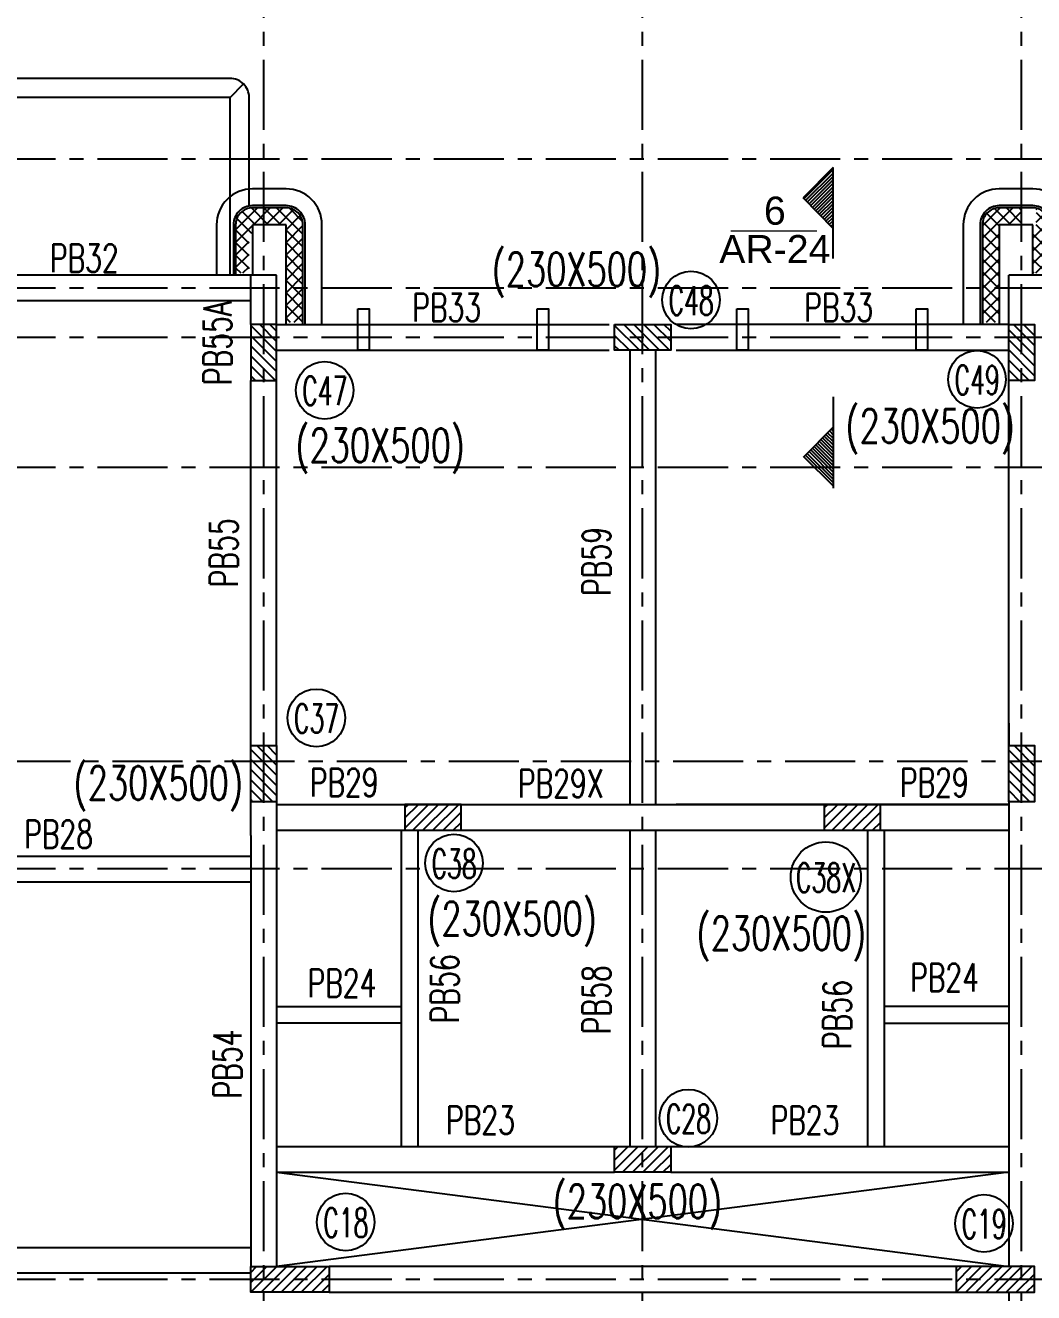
# Model space of a CAD drawing. Header units: millimetres. Extents: x 2659630 to 6742168, y -2425387 to -732288.
# Drawn here: x 2794846 to 2803839, y -949518 to -938217 of the extents above; entities that cross this region are included whole.
import ezdxf
from ezdxf.enums import TextEntityAlignment as Align

# ---------------------------------------------------------------- set-up
doc = ezdxf.new("R2010")
doc.units = ezdxf.units.MM
doc.linetypes.add('CENTER', pattern=[2, 1.25, -0.25, 0.25, -0.25])
doc.layers.add('A-WALL', color=113, linetype='Continuous', lineweight=9)
doc.layers.add('G-ANNO-SYMB', color=111, linetype='Continuous', lineweight=9)
for name, color, linetype in [('S-BEAM NO', 3, 'Continuous'), ('S-BEAM OUTER', 4, 'Continuous'), ('S-COLUMN', 1, 'Continuous'), ('S-COLUMN CIRCLE', 9, 'Continuous'), ('S-COLUMN HATCH', 8, 'Continuous'), ('S-COLUMN NO', 2, 'Continuous'), ('S-COLUMN SIZES', 2, 'Continuous'), ('S-GRIDE LINE', 8, 'CENTER'), ('S-SECTION MARK', 1, 'Continuous')]:
    doc.layers.add(name, color=color, linetype=linetype)
doc.styles.add('Arial_1', font='arial.ttf', dxfattribs={"height": 98.353293})
doc.styles.add('ROMANS', font='r.shx', dxfattribs={"width": 0.7})
pattern_1 = [(45, (-431680.96, -191648.93), (-56.1266008, 56.1266008), []), (135, (-431680.96, -191648.93), (-56.1266008, -56.1266008), [])]
pattern_2 = [(135, (2803888.603, -1016669.155), (-15.2387667, -15.2387667), [])]
pattern_3 = [(225, (2803888.603, -865158.214), (-15.2387667, 15.2387667), [])]

msp = doc.modelspace()

# ---------------------------------------------------------------- hatches: boundary and pattern name
at = {"layer": 'S-BEAM OUTER', "ltscale": 2500}
h = msp.add_hatch(dxfattribs=at)
h.set_pattern_fill('ANSI37', color=256, scale=25, style=0)
h.set_pattern_definition(pattern_1)
edge = h.paths.add_edge_path()
edge.add_line((2796721.516, -940219.801), (2796721.564, -939994.8))
edge.add_arc((2796871.564, -939994.801), 150, 135.0000731, 179.9999268, ccw=False)
edge.add_arc((2796871.564, -939994.8), 150, 101.5359926, 134.9999802, ccw=False)
edge.add_line((2796841.566, -939847.831), (2796841.567, -940072.831))
edge.add_arc((2796871.564, -940219.801), 150, 101.5358687, 180)
h.paths.add_polyline_path([(2796971.56, -939994.801), (2797171.566, -939994.801), (2797171.566, -940069.801, -0.414212434), (2797321.566, -940219.801), (2797321.566, -939994.801, 0.414213562), (2797171.566, -939844.801), (2796971.56, -939844.801)])
h.paths.add_polyline_path([(2797321.566, -940559.801), (2797321.566, -940219.801, 0.41421295), (2797171.566, -940069.801), (2797171.566, -940559.801)])
h.paths.add_polyline_path([(2797171.566, -940864.801), (2797321.566, -940864.801), (2797321.566, -940559.801), (2797171.566, -940559.801)])
h.paths.add_polyline_path([(2796721.564, -940219.801, -0.35639932), (2796841.567, -940072.831), (2796841.567, -940424.801), (2796721.564, -940424.801)])
h.paths.add_polyline_path([(2796841.567, -940072.831), (2796841.566, -939847.831, -0.050377674), (2796871.564, -939844.801), (2796971.56, -939844.801), (2796971.56, -939994.801), (2796871.564, -939994.801), (2796871.564, -940069.801, 0.050377275)])
h.paths.add_polyline_path([(2796837.359, -940215.018), (2796837.359, -940409.118), (2797265.428, -940409.118), (2797265.428, -940215.018)], flags=24)
h = msp.add_hatch(dxfattribs=at)
h.set_pattern_fill('ANSI37', color=256, scale=25, style=0)
h.set_pattern_definition(pattern_1)
edge = h.paths.add_edge_path()
edge.add_line((2796721.516, -940219.801), (2796721.564, -939994.8))
edge.add_arc((2796871.564, -939994.801), 150, 135.0000731, 179.9999268, ccw=False)
edge.add_arc((2796871.564, -939994.8), 150, 101.5359926, 134.9999802, ccw=False)
edge.add_line((2796841.566, -939847.831), (2796841.567, -940072.831))
edge.add_arc((2796871.564, -940219.801), 150, 101.5358687, 180)
h.paths.add_polyline_path([(2796971.56, -939994.801), (2797171.566, -939994.801), (2797171.566, -940069.801, -0.414212434), (2797321.566, -940219.801), (2797321.566, -939994.801, 0.414213562), (2797171.566, -939844.801), (2796971.56, -939844.801)])
h.paths.add_polyline_path([(2797321.566, -940559.801), (2797321.566, -940219.801, 0.41421295), (2797171.566, -940069.801), (2797171.566, -940559.801)])
h.paths.add_polyline_path([(2797171.566, -940864.801), (2797321.566, -940864.801), (2797321.566, -940559.801), (2797171.566, -940559.801)])
h.paths.add_polyline_path([(2796721.564, -940219.801, -0.35639932), (2796841.567, -940072.831), (2796841.567, -940424.801), (2796721.564, -940424.801)])
h.paths.add_polyline_path([(2796841.567, -940072.831), (2796841.566, -939847.831, -0.050377674), (2796871.564, -939844.801), (2796971.56, -939844.801), (2796971.56, -939994.801), (2796871.564, -939994.801), (2796871.564, -940069.801, 0.050377275)])
h.paths.add_polyline_path([(2796837.359, -940215.018), (2796837.359, -940409.118), (2797265.428, -940409.118), (2797265.428, -940215.018)], flags=24)
h = msp.add_hatch(dxfattribs=at)
h.set_pattern_fill('ANSI37', color=256, scale=25, style=0)
h.set_pattern_definition(pattern_1)
edge = h.paths.add_edge_path()
edge.add_line((2796721.516, -940219.801), (2796721.564, -939994.8))
edge.add_arc((2796871.564, -939994.801), 150, 135.0000731, 179.9999268, ccw=False)
edge.add_arc((2796871.564, -939994.8), 150, 101.5359926, 134.9999802, ccw=False)
edge.add_line((2796841.566, -939847.831), (2796841.567, -940072.831))
edge.add_arc((2796871.564, -940219.801), 150, 101.5358687, 180)
h.paths.add_polyline_path([(2796971.56, -939994.801), (2797171.566, -939994.801), (2797171.566, -940069.801, -0.414212434), (2797321.566, -940219.801), (2797321.566, -939994.801, 0.414213562), (2797171.566, -939844.801), (2796971.56, -939844.801)])
h.paths.add_polyline_path([(2797321.566, -940559.801), (2797321.566, -940219.801, 0.41421295), (2797171.566, -940069.801), (2797171.566, -940559.801)])
h.paths.add_polyline_path([(2797171.566, -940864.801), (2797321.566, -940864.801), (2797321.566, -940559.801), (2797171.566, -940559.801)])
h.paths.add_polyline_path([(2796721.564, -940219.801, -0.35639932), (2796841.567, -940072.831), (2796841.567, -940424.801), (2796721.564, -940424.801)])
h.paths.add_polyline_path([(2796841.567, -940072.831), (2796841.566, -939847.831, -0.050377674), (2796871.564, -939844.801), (2796971.56, -939844.801), (2796971.56, -939994.801), (2796871.564, -939994.801), (2796871.564, -940069.801, 0.050377275)])
h.paths.add_polyline_path([(2796837.359, -940215.018), (2796837.359, -940409.118), (2797265.428, -940409.118), (2797265.428, -940215.018)], flags=24)
h = msp.add_hatch(dxfattribs=at)
h.set_pattern_fill('ANSI37', color=256, scale=25, style=0)
h.set_pattern_definition(pattern_1)
edge = h.paths.add_edge_path()
edge.add_line((2803861.553, -940424.801), (2803861.554, -940072.831))
edge.add_arc((2803831.557, -940219.801), 150, 78.4641313, 90)
edge.add_line((2803831.556, -940069.801), (2803831.556, -940424.801))
edge.add_line((2803831.556, -940424.801), (2803861.553, -940424.801))
h.paths.add_polyline_path([(2803381.554, -940219.801), (2803381.554, -939994.801, -0.198912367), (2803425.488, -939888.735, -0.198912367), (2803531.554, -939844.801), (2803731.56, -939844.801), (2803731.56, -939994.801), (2803531.554, -939994.801), (2803531.554, -940069.801, 0.41421295)])
h.paths.add_polyline_path([(2803531.554, -940559.801), (2803531.554, -940069.801, 0.414212434), (2803381.554, -940219.801), (2803381.554, -940559.801)])
h.paths.add_polyline_path([(2803381.554, -940864.801), (2803531.554, -940864.801), (2803531.554, -940559.801), (2803381.554, -940559.801)])
h.paths.add_polyline_path([(2803861.554, -940072.831), (2803861.554, -939847.831, -0.147060885), (2803937.622, -939888.734, -0.198802969), (2803981.556, -939994.8), (2803981.556, -940219.801, 0.35639932)])
h.paths.add_polyline_path([(2803861.553, -940424.801), (2803861.554, -940072.831, -0.35639932), (2803981.556, -940219.801), (2803981.556, -940424.801)])
h.paths.add_polyline_path([(2803437.692, -940215.018), (2803437.692, -940409.118), (2803865.762, -940409.118), (2803865.762, -940215.018)], flags=24)
h.paths.add_polyline_path([(2803437.692, -940215.018), (2803437.692, -940409.118), (2803865.762, -940409.118), (2803865.762, -940215.018)], flags=24)
h = msp.add_hatch(dxfattribs=at)
h.set_pattern_fill('ANSI37', color=256, scale=25, style=0)
h.set_pattern_definition(pattern_1)
edge = h.paths.add_edge_path()
edge.add_line((2803861.553, -940424.801), (2803861.554, -940072.831))
edge.add_arc((2803831.557, -940219.801), 150, 78.4641313, 90)
edge.add_line((2803831.556, -940069.801), (2803831.556, -940424.801))
edge.add_line((2803831.556, -940424.801), (2803861.553, -940424.801))
h.paths.add_polyline_path([(2803381.554, -940219.801), (2803381.554, -939994.801, -0.198912367), (2803425.488, -939888.735, -0.198912367), (2803531.554, -939844.801), (2803731.56, -939844.801), (2803731.56, -939994.801), (2803531.554, -939994.801), (2803531.554, -940069.801, 0.41421295)])
h.paths.add_polyline_path([(2803531.554, -940559.801), (2803531.554, -940069.801, 0.414212434), (2803381.554, -940219.801), (2803381.554, -940559.801)])
h.paths.add_polyline_path([(2803381.554, -940864.801), (2803531.554, -940864.801), (2803531.554, -940559.801), (2803381.554, -940559.801)])
h.paths.add_polyline_path([(2803861.554, -940072.831), (2803861.554, -939847.831, -0.147060885), (2803937.622, -939888.734, -0.198802969), (2803981.556, -939994.8), (2803981.556, -940219.801, 0.35639932)])
h.paths.add_polyline_path([(2803861.553, -940424.801), (2803861.554, -940072.831, -0.35639932), (2803981.556, -940219.801), (2803981.556, -940424.801)])
h.paths.add_polyline_path([(2803437.692, -940215.018), (2803437.692, -940409.118), (2803865.762, -940409.118), (2803865.762, -940215.018)], flags=24)
h.paths.add_polyline_path([(2803437.692, -940215.018), (2803437.692, -940409.118), (2803865.762, -940409.118), (2803865.762, -940215.018)], flags=24)
h = msp.add_hatch(dxfattribs=at)
h.set_pattern_fill('ANSI37', color=256, scale=25, style=0)
h.set_pattern_definition(pattern_1)
edge = h.paths.add_edge_path()
edge.add_line((2803861.553, -940424.801), (2803861.554, -940072.831))
edge.add_arc((2803831.557, -940219.801), 150, 78.4641313, 90)
edge.add_line((2803831.556, -940069.801), (2803831.556, -940424.801))
edge.add_line((2803831.556, -940424.801), (2803861.553, -940424.801))
h.paths.add_polyline_path([(2803381.554, -940219.801), (2803381.554, -939994.801, -0.198912367), (2803425.488, -939888.735, -0.198912367), (2803531.554, -939844.801), (2803731.56, -939844.801), (2803731.56, -939994.801), (2803531.554, -939994.801), (2803531.554, -940069.801, 0.41421295)])
h.paths.add_polyline_path([(2803531.554, -940559.801), (2803531.554, -940069.801, 0.414212434), (2803381.554, -940219.801), (2803381.554, -940559.801)])
h.paths.add_polyline_path([(2803381.554, -940864.801), (2803531.554, -940864.801), (2803531.554, -940559.801), (2803381.554, -940559.801)])
h.paths.add_polyline_path([(2803861.554, -940072.831), (2803861.554, -939847.831, -0.147060885), (2803937.622, -939888.734, -0.198802969), (2803981.556, -939994.8), (2803981.556, -940219.801, 0.35639932)])
h.paths.add_polyline_path([(2803861.553, -940424.801), (2803861.554, -940072.831, -0.35639932), (2803981.556, -940219.801), (2803981.556, -940424.801)])
h.paths.add_polyline_path([(2803437.692, -940215.018), (2803437.692, -940409.118), (2803865.762, -940409.118), (2803865.762, -940215.018)], flags=24)
h.paths.add_polyline_path([(2803437.692, -940215.018), (2803437.692, -940409.118), (2803865.762, -940409.118), (2803865.762, -940215.018)], flags=24)
at = {"layer": 'S-COLUMN HATCH'}
h = msp.add_hatch(dxfattribs=at)
h.set_pattern_fill('ANSI31', color=8, scale=20, angle=90)
h.set_pattern_definition([(135, (-212099.275, -422612.754), (-44.9012806, -44.9012806), [])])
edge = h.paths.add_edge_path()
edge.add_line((2797086.56, -941384.801), (2796856.56, -941384.801))
edge.add_line((2797086.56, -941384.801), (2797086.56, -940884.801))
edge.add_line((2797086.56, -940884.801), (2796856.56, -940884.801))
edge.add_line((2796856.56, -940884.801), (2796856.56, -941384.801))
h = msp.add_hatch(dxfattribs=at)
h.set_pattern_fill('ANSI31', color=8, scale=20, angle=90)
h.set_pattern_definition([(135, (-211727.255, -422612.754), (-44.9012806, -44.9012806), [])])
edge = h.paths.add_edge_path()
edge.add_line((2800601.56, -940884.801), (2800101.56, -940884.801))
edge.add_line((2800601.56, -940884.801), (2800601.56, -941114.801))
edge.add_line((2800601.56, -941114.801), (2800101.56, -941114.801))
edge.add_line((2800101.56, -941114.801), (2800101.56, -940884.801))
h = msp.add_hatch(dxfattribs=at)
h.set_pattern_fill('ANSI31', color=8, scale=20, angle=90)
h.set_pattern_definition([(135, (3572563.074, 2476986.146), (-44.9012806, -44.9012806), [])])
edge = h.paths.add_edge_path()
edge.add_line((2803616.56, -940884.801), (2803616.56, -941384.801))
edge.add_line((2803616.56, -940884.801), (2803846.56, -940884.801))
edge.add_line((2803846.56, -940884.801), (2803846.56, -941384.801))
edge.add_line((2803846.56, -941384.801), (2803616.56, -941384.801))
h = msp.add_hatch(dxfattribs=at)
h.set_pattern_fill('ANSI31', color=8, scale=20, angle=90)
h.set_pattern_definition([(135, (3565955.374, 2473181.146), (-44.9012806, -44.9012806), [])])
edge = h.paths.add_edge_path()
edge.add_line((2796856.266, -944639.801), (2796856.266, -945139.801))
edge.add_line((2796856.266, -944639.801), (2797086.266, -944639.801))
edge.add_line((2797086.266, -944639.801), (2797086.266, -945139.801))
edge.add_line((2797086.266, -945139.801), (2796856.266, -945139.801))
h = msp.add_hatch(dxfattribs=at)
h.set_pattern_fill('ANSI31', color=8, scale=20, angle=90)
h.set_pattern_definition([(135, (3571630.734, 2473181.146), (-44.9012806, -44.9012806), [])])
edge = h.paths.add_edge_path()
edge.add_line((2803616.56, -944639.801), (2803616.56, -945139.801))
edge.add_line((2803616.56, -944639.801), (2803846.56, -944639.801))
edge.add_line((2803846.56, -944639.801), (2803846.56, -945139.801))
edge.add_line((2803846.56, -945139.801), (2803616.56, -945139.801))
h = msp.add_hatch(dxfattribs=at)
h.set_pattern_fill('ANSI31', color=8, scale=20, angle=180)
h.set_pattern_definition([(225, (-615329.386, -176830.65), (44.9012806, -44.9012806), [])])
edge = h.paths.add_edge_path()
edge.add_line((2798731.56, -945394.801), (2798231.56, -945394.801))
edge.add_line((2798731.56, -945394.801), (2798731.56, -945164.801))
edge.add_line((2798731.56, -945164.801), (2798231.56, -945164.801))
edge.add_line((2798231.56, -945164.801), (2798231.56, -945394.801))
h = msp.add_hatch(dxfattribs=at)
h.set_pattern_fill('ANSI31', color=8, scale=20, angle=180)
h.set_pattern_definition([(225, (-611589.386, -176830.65), (44.9012806, -44.9012806), [])])
edge = h.paths.add_edge_path()
edge.add_line((2802471.56, -945394.801), (2801971.56, -945394.801))
edge.add_line((2802471.56, -945394.801), (2802471.56, -945164.801))
edge.add_line((2802471.56, -945164.801), (2801971.56, -945164.801))
edge.add_line((2801971.56, -945164.801), (2801971.56, -945394.801))
h = msp.add_hatch(dxfattribs=at)
h.set_pattern_fill('ANSI31', color=8, scale=20, angle=180)
h.set_pattern_definition([(225, (-621014.39, -180880.65), (44.9012806, -44.9012806), [])])
edge = h.paths.add_edge_path()
edge.add_line((2800601.56, -948214.801), (2800101.56, -948214.801))
edge.add_line((2800601.56, -948214.801), (2800601.56, -948444.801))
edge.add_line((2800601.56, -948444.801), (2800101.56, -948444.801))
edge.add_line((2800101.56, -948444.801), (2800101.56, -948214.801))
h = msp.add_hatch(dxfattribs=at)
h.set_pattern_fill('ANSI31', color=8, scale=20, angle=180)
h.set_pattern_definition([(225, (-621014.39, -180522.55), (44.9012806, -44.9012806), [])])
edge = h.paths.add_edge_path()
edge.add_line((2797556.56, -949284.801), (2796856.56, -949284.801))
edge.add_line((2797556.56, -949284.801), (2797556.56, -949514.801))
edge.add_line((2797556.56, -949514.801), (2796856.56, -949514.801))
edge.add_line((2796856.56, -949514.801), (2796856.56, -949284.801))
h = msp.add_hatch(dxfattribs=at)
h.set_pattern_fill('ANSI31', color=8, scale=20, angle=180)
h.set_pattern_definition([(225, (-614624.39, -181227.27), (44.9012806, -44.9012806), [])])
edge = h.paths.add_edge_path()
edge.add_line((2803846.56, -949514.777), (2803146.56, -949514.777))
edge.add_line((2803846.56, -949514.777), (2803846.56, -949284.777))
edge.add_line((2803846.56, -949284.777), (2803146.56, -949284.777))
edge.add_line((2803146.56, -949284.777), (2803146.56, -949514.777))
at = {"layer": 'S-SECTION MARK', "ltscale": 5}
h = msp.add_hatch(dxfattribs=at)
h.set_pattern_fill('ANSI31', color=256, scale=172.406964, angle=270, style=0)
h.set_pattern_definition(pattern_3)
h.paths.add_polyline_path([(2801782.496, -939755.355), (2802049.625, -939483.49), (2802049.625, -940027.22)])
h = msp.add_hatch(dxfattribs=at)
h.set_pattern_fill('ANSI31', color=256, scale=172.406964, angle=270, style=0)
h.set_pattern_definition(pattern_3)
h.paths.add_polyline_path([(2801782.496, -939755.355), (2802049.625, -939483.49), (2802049.625, -940027.22)])
h = msp.add_hatch(dxfattribs=at)
h.set_pattern_fill('ANSI31', color=256, scale=172.406964, angle=270, style=0)
h.set_pattern_definition(pattern_3)
h.paths.add_polyline_path([(2801782.496, -939755.355), (2802049.625, -939483.49), (2802049.625, -940027.22)])
h = msp.add_hatch(dxfattribs=at)
h.set_pattern_fill('ANSI31', color=256, scale=172.406964, angle=90, style=0)
h.set_pattern_definition(pattern_2)
h.paths.add_polyline_path([(2801782.496, -942072.015), (2802049.625, -942343.88), (2802049.625, -941800.15)])
h = msp.add_hatch(dxfattribs=at)
h.set_pattern_fill('ANSI31', color=256, scale=172.406964, angle=90, style=0)
h.set_pattern_definition(pattern_2)
h.paths.add_polyline_path([(2801782.496, -942072.015), (2802049.625, -942343.88), (2802049.625, -941800.15)])
h = msp.add_hatch(dxfattribs=at)
h.set_pattern_fill('ANSI31', color=256, scale=172.406964, angle=90, style=0)
h.set_pattern_definition(pattern_2)
h.paths.add_polyline_path([(2801782.496, -942072.015), (2802049.625, -942343.88), (2802049.625, -941800.15)])

# ---------------------------------------------------------------- linework, layer by layer
at = {"layer": 'A-WALL', "color": 1}
for p, q in [((2801191.492, -941113.913), (2801291.492, -941113.913)), ((2801191.492, -941113.913), (2801291.492, -941113.913)), ((2801191.492, -941113.913), (2801291.492, -941113.913)), ((2796856.56, -949344.575), (2796856.56, -949514.801)), ((2796856.56, -949344.575), (2796856.56, -949514.801)), ((2796856.56, -949344.575), (2796856.56, -949514.801))]:
    msp.add_line(p, q, dxfattribs=at)
at = {"layer": 'G-ANNO-SYMB'}
msp.add_line((2801136.6, -940048.124, 0), (2801906.281, -940048.124, 0), dxfattribs=at)
at = {"layer": 'S-BEAM OUTER', "ltscale": 2500}
for p, q in [((2796671.565, -938859.8), (2796791.772, -938739.593)), ((2796671.565, -938859.8), (2796791.772, -938739.593)), ((2796671.565, -938859.8), (2796791.772, -938739.593)), ((2796671.138, -938859.802, -0.002), (2793656.137, -938859.802, -0.002)), ((2796671.565, -938859.801), (2793656.564, -938859.801)), ((2796671.565, -938859.801), (2793656.564, -938859.801)), ((2796671.565, -938859.801), (2793656.564, -938859.801)), ((2796671.14, -940444.802, -0.002), (2796671.137, -938859.802, -0.002)), ((2796671.567, -940444.801), (2796671.564, -938859.801)), ((2796671.567, -940444.801), (2796671.564, -938859.801)), ((2796671.567, -940444.801), (2796671.564, -938859.801)), ((2797171.566, -939994.801), (2796871.564, -939994.801)), ((2796871.564, -939994.801), (2796871.564, -940444.801)), ((2797171.566, -939994.801), (2796871.564, -939994.801)), ((2796871.564, -939994.801), (2796871.564, -940444.801)), ((2797171.566, -939994.801), (2796871.564, -939994.801)), ((2796871.564, -939994.801), (2796871.564, -940444.801)), ((2797171.566, -940884.801), (2797171.566, -939994.801)), ((2797171.566, -940884.801), (2797171.566, -939994.801)), ((2797171.566, -940884.801), (2797171.566, -939994.801)), ((2803531.554, -939994.801), (2803531.554, -940884.801)), ((2803531.554, -939994.801), (2803531.554, -940884.801)), ((2803531.554, -939994.801), (2803531.554, -940884.801)), ((2803831.556, -939994.801), (2803531.554, -939994.801)), ((2803831.556, -939994.801), (2803531.554, -939994.801)), ((2803831.556, -939994.801), (2803531.554, -939994.801)), ((2803831.556, -940444.801), (2803831.556, -939994.801)), ((2803831.556, -940444.801), (2803831.556, -939994.801)), ((2803831.556, -940444.801), (2803831.556, -939994.801)), ((2796856.56, -940884.801), (2796856.56, -940444.801)), ((2796856.56, -940884.801), (2796856.56, -940444.801)), ((2796856.56, -940884.801), (2796856.56, -940444.801)), ((2797086.47, -940884.801), (2797086.47, -940444.801)), ((2797086.47, -940884.801), (2797086.47, -940444.801)), ((2797086.47, -940884.801), (2797086.47, -940444.801)), ((2803616.539, -940884.801), (2803616.539, -940444.801)), ((2803616.539, -940884.801), (2803616.539, -940444.801)), ((2803616.539, -940884.801), (2803616.539, -940444.801)), ((2797086.262, -948444.801), (2803616.522, -949284.777, 0.006)), ((2797086.262, -948444.801), (2803616.522, -949284.777, 0.006)), ((2797086.262, -948444.801), (2803616.522, -949284.777, 0.006)), ((2803616.515, -948444.499), (2797086.56, -949284.801)), ((2803616.515, -948444.499), (2797086.56, -949284.801)), ((2803616.515, -948444.499), (2797086.56, -949284.801))]:
    msp.add_line(p, q, dxfattribs=at)
at = {"layer": 'S-BEAM OUTER'}
for p, q in [((2797086.56, -940444.801), (2793306.568, -940444.801)), ((2797086.56, -940444.801), (2793306.568, -940444.801)), ((2797086.56, -940444.801), (2793306.568, -940444.801)), ((2807396.568, -940444.801), (2803616.539, -940444.801)), ((2807396.568, -940444.801), (2803616.539, -940444.801)), ((2807396.568, -940444.801), (2803616.539, -940444.801)), ((2796856.56, -940674.801), (2793306.572, -940674.801)), ((2796856.56, -940674.801), (2793306.572, -940674.801)), ((2796856.56, -940674.801), (2793306.572, -940674.801)), ((2797086.47, -940884.801), (2800051.56, -940884.801)), ((2797086.47, -940884.801), (2800051.56, -940884.801)), ((2797086.47, -940884.801), (2800051.56, -940884.801)), ((2803616.56, -940884.801), (2800651.56, -940884.801)), ((2803616.56, -940884.801), (2800651.56, -940884.801)), ((2803616.56, -940884.801), (2800651.56, -940884.801)), ((2797086.56, -941114.801), (2800051.56, -941114.801)), ((2797086.56, -941114.801), (2800051.56, -941114.801)), ((2797086.56, -941114.801), (2800051.56, -941114.801)), ((2800236.495, -941114.801), (2800236.495, -945164.801)), ((2800236.495, -941114.801), (2800236.495, -945164.801)), ((2800236.495, -941114.801), (2800236.495, -945164.801)), ((2800466.505, -941114.801), (2800466.505, -945164.801)), ((2800466.505, -941114.801), (2800466.505, -945164.801)), ((2800466.505, -941114.801), (2800466.505, -945164.801)), ((2800651.56, -941113.913), (2803616.56, -941113.913)), ((2800651.56, -941113.913), (2803616.56, -941113.913)), ((2800651.56, -941113.913), (2803616.56, -941113.913)), ((2796856.162, -945441.878), (2796856.586, -941384.801)), ((2796856.162, -945441.878), (2796856.586, -941384.801)), ((2796856.162, -945441.878), (2796856.586, -941384.801)), ((2797086.266, -944639.801), (2797086.619, -941384.801)), ((2797086.266, -944639.801), (2797086.619, -941384.801)), ((2797086.266, -944639.801), (2797086.619, -941384.801)), ((2803616.56, -944639.801), (2803616.544, -941384.801)), ((2803616.56, -944639.801), (2803616.544, -941384.801)), ((2803616.56, -944639.801), (2803616.544, -941384.801)), ((2803616.529, -944439.801), (2803616.789, -944639.801)), ((2803616.529, -944439.801), (2803616.789, -944639.801)), ((2803616.529, -944439.801), (2803616.789, -944639.801)), ((2797086.584, -944889.801), (2797086.162, -949284.801)), ((2797086.584, -944889.801), (2797086.162, -949284.801)), ((2797086.584, -944889.801), (2797086.162, -949284.801)), ((2797086.177, -945164.801), (2800051.56, -945164.801)), ((2797086.177, -945164.801), (2800051.56, -945164.801)), ((2797086.177, -945164.801), (2803616.433, -945164.801)), ((2803616.433, -945164.801), (2800651.56, -945164.801)), ((2803616.433, -945164.801), (2800651.56, -945164.801)), ((2803616.527, -945139.801), (2803616.514, -948845.024)), ((2803616.527, -945139.801), (2803616.514, -948845.024)), ((2803616.527, -945139.801), (2803616.514, -948845.024)), ((2796856.162, -945441.878), (2796856.56, -949284.801)), ((2796856.162, -945441.878), (2796856.56, -949284.801)), ((2796856.162, -945441.878), (2796856.56, -949284.801)), ((2797086.537, -945394.823), (2801971.56, -945394.786)), ((2797086.537, -945394.823), (2800051.56, -945394.801)), ((2797086.537, -945394.823), (2800051.56, -945394.801)), ((2798196.56, -945394.815), (2798196.561, -948214.801)), ((2798196.56, -945394.815), (2798196.561, -948214.801)), ((2798196.56, -945394.815), (2798196.561, -948214.801)), ((2798346.56, -945394.814), (2798346.561, -948214.801)), ((2798346.56, -945394.814), (2798346.561, -948214.801)), ((2798346.56, -945394.814), (2798346.561, -948214.801)), ((2800236.495, -945394.801), (2800236.495, -948214.801, 0)), ((2800236.495, -945394.801), (2800236.495, -948214.801, 0)), ((2800236.495, -945394.801), (2800236.495, -948214.801, 0)), ((2800466.711, -945395.102), (2800466.505, -948214.801)), ((2800466.711, -945395.102), (2800466.505, -948214.801)), ((2800466.711, -945395.102), (2800466.505, -948214.801)), ((2802356.561, -945395.102), (2802356.56, -948214.801)), ((2802356.561, -945395.102), (2802356.56, -948214.801)), ((2802356.561, -945395.102), (2802356.56, -948214.801)), ((2802471.56, -945394.801), (2803616.526, -945395.102)), ((2802506.594, -945395.102), (2802506.492, -948214.801)), ((2802506.594, -945395.102), (2802506.492, -948214.801)), ((2802506.594, -945395.102), (2802506.492, -948214.801)), ((2793307.217, -945625.819, 0.038), (2796857.49, -945625.696)), ((2793307.217, -945625.819, 0.038), (2796857.49, -945625.696)), ((2793307.217, -945625.819, 0.038), (2796857.49, -945625.696)), ((2793307.225, -945855.819, 0.038), (2796857.498, -945855.696)), ((2793307.225, -945855.819, 0.038), (2796857.498, -945855.696)), ((2793307.225, -945855.819, 0.038), (2796857.498, -945855.696)), ((2797086.348, -946964.801), (2798196.561, -946964.801)), ((2797086.348, -946964.801), (2798196.561, -946964.801)), ((2797086.348, -946964.801), (2798196.561, -946964.801)), ((2803616.661, -946964.796), (2802506.537, -946964.796)), ((2803616.661, -946964.796), (2802506.537, -946964.796)), ((2803616.661, -946964.796), (2802506.537, -946964.796)), ((2798196.538, -947114.801), (2797086.354, -947114.801)), ((2798196.538, -947114.801), (2797086.354, -947114.801)), ((2798196.538, -947114.801), (2797086.354, -947114.801)), ((2802506.532, -947114.801), (2803616.655, -947114.796)), ((2802506.532, -947114.801), (2803616.655, -947114.796)), ((2802506.532, -947114.801), (2803616.655, -947114.796)), ((2797086.505, -948214.801, 0), (2800101.56, -948214.801)), ((2797086.505, -948214.801, 0), (2800101.56, -948214.801)), ((2797086.505, -948214.801, 0), (2800101.56, -948214.801)), ((2800601.56, -948214.801), (2803616.494, -948214.801, 0)), ((2800651.56, -948214.801, 0), (2803616.494, -948214.801, 0)), ((2800651.56, -948214.801, 0), (2803616.494, -948214.801, 0)), ((2797086.497, -948444.499), (2800101.56, -948444.801)), ((2797086.497, -948444.499), (2800101.56, -948444.801)), ((2797086.497, -948444.499), (2800101.56, -948444.801)), ((2800601.56, -948444.801), (2803616.493, -948444.499)), ((2800601.56, -948444.801), (2803616.493, -948444.499)), ((2800601.56, -948444.801), (2803616.493, -948444.499)), ((2803616.526, -948845.024), (2803616.522, -949284.777, 0.006)), ((2803616.526, -948845.024), (2803616.522, -949284.777, 0.006)), ((2803616.526, -948845.024), (2803616.522, -949284.777, 0.006)), ((2793306.724, -949114.575), (2796856.554, -949114.575)), ((2793306.724, -949114.575), (2796856.554, -949114.575)), ((2793306.724, -949114.575), (2796856.554, -949114.575)), ((2803146.56, -949284.777), (2797556.56, -949284.81)), ((2803146.56, -949284.777), (2797656.56, -949284.805)), ((2803146.56, -949284.777), (2797656.56, -949284.805)), ((2796856.56, -949344.575), (2793306.719, -949344.575)), ((2796856.56, -949344.575), (2793306.719, -949344.575)), ((2796856.56, -949344.575), (2793306.719, -949344.575)), ((2797556.56, -949514.801), (2803146.56, -949514.801)), ((2797656.56, -949514.801), (2803131.542, -949514.801)), ((2797656.56, -949514.801), (2803131.542, -949514.801)), ((2803616.525, -949514.801, 0.006), (2803616.559, -951064.801, 0)), ((2803616.525, -949514.801, 0.006), (2803616.559, -951064.801, 0)), ((2803616.525, -949514.801, 0.006), (2803616.559, -951064.801, 0))]:
    msp.add_line(p, q, dxfattribs=at)
at = {"layer": 'S-BEAM OUTER', "ltscale": 2500}
for points in [[(2796841.566, -939824.801), (2796841.565, -938859.801, 0.198915842), (2796791.772, -938739.593, 0.198903314), (2796671.565, -938689.801, 0.000010012), (2793576.387, -938689.801, 99879.657094375)], [(2796841.566, -939824.801), (2796841.565, -938859.801, 0.198915842), (2796791.772, -938739.593, 0.198903314), (2796671.565, -938689.801, 0.000010012), (2793576.387, -938689.801, 99879.657094375)], [(2796841.566, -939824.801), (2796841.565, -938859.801, 0.198915842), (2796791.772, -938739.593, 0.198903314), (2796671.565, -938689.801, 0.000010012), (2793576.387, -938689.801, 99879.657094375)], [(2797491.566, -940884.801), (2797491.566, -939994.801, 0.198912367), (2797397.841, -939768.527, 0.198912036), (2797171.567, -939674.801), (2796871.564, -939674.801, 0.198913263), (2796645.289, -939768.527, 0.198894327), (2796551.564, -939994.779), (2796551.469, -940444.766)], [(2804151.651, -940444.766), (2804151.556, -939994.765, 0.198803346), (2804057.856, -939768.551, 0.199331096), (2803831.14, -939674.801), (2803531.554, -939674.801, 0.198912367), (2803305.28, -939768.527, 0.198912367), (2803211.554, -939994.801), (2803211.554, -940884.801)], [(2797341.566, -940884.801), (2797341.566, -939994.801, 0.198912367), (2797291.774, -939874.593, 0.198912036), (2797171.566, -939824.801), (2796871.564, -939824.801, 0.198913985), (2796751.355, -939874.593, 0.198907451), (2796701.564, -939994.798), (2796701.469, -940444.797)], [(2797341.566, -940884.801), (2797341.566, -939994.801, 0.198912367), (2797291.774, -939874.593, 0.198912036), (2797171.566, -939824.801), (2796871.564, -939824.801, 0.198913985), (2796751.355, -939874.593, 0.198907451), (2796701.564, -939994.798), (2796701.469, -940444.797)], [(2797341.566, -940884.801), (2797341.566, -939994.801, 0.198912367), (2797291.774, -939874.593, 0.198912036), (2797171.566, -939824.801), (2796871.564, -939824.801, 0.198913985), (2796751.355, -939874.593, 0.198907451), (2796701.564, -939994.798), (2796701.469, -940444.797)], [(2797321.566, -940884.801), (2797321.566, -939994.801, 0.198912367), (2797277.632, -939888.735, 0.198912367), (2797171.566, -939844.801), (2796871.564, -939844.801, 0.19891303), (2796765.498, -939888.734, 0.198911705), (2796721.564, -939994.8), (2796721.469, -940444.801)], [(2797321.566, -940884.801), (2797321.566, -939994.801, 0.198912367), (2797277.632, -939888.735, 0.198912367), (2797171.566, -939844.801), (2796871.564, -939844.801, 0.19891303), (2796765.498, -939888.734, 0.198911705), (2796721.564, -939994.8), (2796721.469, -940444.801)], [(2797321.566, -940884.801), (2797321.566, -939994.801, 0.198912367), (2797277.632, -939888.735, 0.198912367), (2797171.566, -939844.801), (2796871.564, -939844.801, 0.19891303), (2796765.498, -939888.734, 0.198911705), (2796721.564, -939994.8), (2796721.469, -940444.801)], [(2804001.651, -940444.797), (2804001.556, -939994.796, 0.198802976), (2803951.768, -939874.595, 0.198467133), (2803831.915, -939824.801), (2803531.554, -939824.801, 0.198912367), (2803411.346, -939874.593, 0.198912367), (2803361.554, -939994.801), (2803361.554, -940884.801)], [(2804001.651, -940444.797), (2804001.556, -939994.796, 0.198802976), (2803951.768, -939874.595, 0.198467133), (2803831.915, -939824.801), (2803531.554, -939824.801, 0.198912367), (2803411.346, -939874.593, 0.198912367), (2803361.554, -939994.801), (2803361.554, -940884.801)], [(2804001.651, -940444.797), (2804001.556, -939994.796, 0.198802976), (2803951.768, -939874.595, 0.198467133), (2803831.915, -939824.801), (2803531.554, -939824.801, 0.198912367), (2803411.346, -939874.593, 0.198912367), (2803361.554, -939994.801), (2803361.554, -940884.801)], [(2803981.651, -940444.801), (2803981.556, -939994.8, 0.198802969), (2803937.622, -939888.734, 0.19843484), (2803831.895, -939844.801), (2803531.554, -939844.801, 0.198912367), (2803425.488, -939888.735, 0.198912367), (2803381.554, -939994.801), (2803381.554, -940884.801)], [(2803981.651, -940444.801), (2803981.556, -939994.8, 0.198802969), (2803937.622, -939888.734, 0.19843484), (2803831.895, -939844.801), (2803531.554, -939844.801, 0.198912367), (2803425.488, -939888.735, 0.198912367), (2803381.554, -939994.801), (2803381.554, -940884.801)], [(2803981.651, -940444.801), (2803981.556, -939994.8, 0.198802969), (2803937.622, -939888.734, 0.19843484), (2803831.895, -939844.801), (2803531.554, -939844.801, 0.198912367), (2803425.488, -939888.735, 0.198912367), (2803381.554, -939994.801), (2803381.554, -940884.801)]]:
    msp.add_lwpolyline(points, format="xyb", dxfattribs=at)
at = {"layer": 'S-COLUMN', "ltscale": 2500}
for points in [[(2797811.56, -940745.301), (2797911.56, -940745.301), (2797911.56, -941114.801), (2797811.56, -941114.801)], [(2797811.56, -940745.301), (2797911.56, -940745.301), (2797911.56, -941114.801), (2797811.56, -941114.801)], [(2797811.56, -940745.301), (2797911.56, -940745.301), (2797911.56, -941114.801), (2797811.56, -941114.801)], [(2799411.56, -940745.301), (2799511.56, -940745.301), (2799511.56, -941114.801), (2799411.56, -941114.801)], [(2799411.56, -940745.301), (2799511.56, -940745.301), (2799511.56, -941114.801), (2799411.56, -941114.801)], [(2799411.56, -940745.301), (2799511.56, -940745.301), (2799511.56, -941114.801), (2799411.56, -941114.801)], [(2801191.56, -940745.301), (2801291.56, -940745.301), (2801291.56, -941114.801), (2801191.56, -941114.801)], [(2801191.56, -940745.301), (2801291.56, -940745.301), (2801291.56, -941114.801), (2801191.56, -941114.801)], [(2801191.56, -940745.301), (2801291.56, -940745.301), (2801291.56, -941114.801), (2801191.56, -941114.801)], [(2802791.56, -940745.301), (2802891.56, -940745.301), (2802891.56, -941114.801), (2802791.56, -941114.801)], [(2802791.56, -940745.301), (2802891.56, -940745.301), (2802891.56, -941114.801), (2802791.56, -941114.801)], [(2802791.56, -940745.301), (2802891.56, -940745.301), (2802891.56, -941114.801), (2802791.56, -941114.801)]]:
    msp.add_lwpolyline(points, close=True, dxfattribs=at)
at = {"layer": 'S-COLUMN'}
msp.add_lwpolyline([(2796856.56, -940884.801), (2796856.56, -940884.801)], dxfattribs=at)
at = {"layer": 'S-COLUMN', "color": 1}
for points in [[(2803616.56, -941384.801), (2803616.56, -940884.801), (2803846.56, -940884.801), (2803846.56, -941384.801), (2803616.56, -941384.801)], [(2796856.266, -945139.801), (2796856.266, -944639.801), (2797086.266, -944639.801), (2797086.266, -945139.801), (2796856.266, -945139.801)], [(2803616.56, -945139.801), (2803616.56, -944639.801), (2803846.56, -944639.801), (2803846.56, -945139.801), (2803616.56, -945139.801)], [(2798231.56, -945394.801), (2798731.56, -945394.801), (2798731.56, -945164.801), (2798231.56, -945164.801), (2798231.56, -945394.801)], [(2801971.56, -945394.801), (2802471.56, -945394.801), (2802471.56, -945164.801), (2801971.56, -945164.801), (2801971.56, -945394.801)], [(2803146.56, -949514.777), (2803846.56, -949514.777), (2803846.56, -949284.777), (2803146.56, -949284.777), (2803146.56, -949514.777)]]:
    msp.add_lwpolyline(points, dxfattribs=at)
at = {"layer": 'S-COLUMN', "ltscale": 2500}
for points in [[(2800101.56, -948214.801), (2800601.56, -948214.801), (2800601.56, -948444.801), (2800101.56, -948444.801), (2800101.56, -948214.801)], [(2796856.56, -949284.801), (2797556.56, -949284.801), (2797556.56, -949514.801), (2796856.56, -949514.801), (2796856.56, -949284.801)]]:
    msp.add_lwpolyline(points, dxfattribs=at)
at = {"layer": 'S-COLUMN CIRCLE'}
for centre, radius in [((2800782.651, -940665.788, 0), 257.143), ((2803333.829, -941373.827, 0), 257.143), ((2797515.214, -941471.041, -0.012), 257.143), ((2797441.096, -944392.504, 0), 257.143), ((2798668.194, -945686.986, -0.012), 257.143), ((2801985.176, -945812.27, 0), 313.404), ((2800758.204, -947962.445, 0), 257.143), ((2797702.844, -948888.33), 257.143), ((2803395.435, -948900.473), 257.143)]:
    msp.add_circle(centre, radius, dxfattribs=at)
at = {"layer": 'S-GRIDE LINE', "ltscale": 500}
for p, q in [((2796971.56, -956148.641), (2796971.56, -936826.965)), ((2796971.56, -956148.641), (2796971.56, -936826.965)), ((2796971.56, -956148.641), (2796971.56, -936826.965)), ((2800351.56, -956148.641), (2800351.56, -936826.965)), ((2800351.56, -956148.641), (2800351.56, -936826.965)), ((2800351.56, -956148.641), (2800351.56, -936826.965)), ((2803731.56, -956148.641), (2803731.56, -936826.965)), ((2803731.56, -956148.641), (2803731.56, -936826.965)), ((2803731.56, -956148.641), (2803731.56, -936826.965)), ((2826113.321, -939409.801), (2773622.623, -939409.801)), ((2826113.321, -939409.801), (2773622.623, -939409.801)), ((2826113.321, -939409.801), (2773622.623, -939409.801)), ((2826113.321, -940559.801), (2773622.623, -940559.801)), ((2826113.321, -940559.801), (2773622.623, -940559.801)), ((2826113.321, -940559.801), (2773622.623, -940559.801)), ((2826113.321, -940999.801), (2773622.623, -940999.801)), ((2826113.321, -940999.801), (2773622.623, -940999.801)), ((2826113.321, -940999.801), (2773622.623, -940999.801)), ((2826113.321, -942159.801), (2773622.623, -942159.801)), ((2826113.321, -942159.801), (2773622.623, -942159.801)), ((2826113.321, -942159.801), (2773622.623, -942159.801)), ((2773622.623, -944779.801), (2826113.321, -944779.801)), ((2773622.623, -944779.801), (2826113.321, -944779.801)), ((2773622.623, -944779.801), (2826113.321, -944779.801)), ((2826113.321, -945739.801), (2773622.623, -945739.801)), ((2826113.321, -945739.801), (2773622.623, -945739.801)), ((2826113.321, -945739.801), (2773622.623, -945739.801)), ((2826113.321, -949399.801), (2773622.623, -949399.801)), ((2826113.321, -949399.801), (2773622.623, -949399.801)), ((2826113.321, -949399.801), (2773622.623, -949399.801))]:
    msp.add_line(p, q, dxfattribs=at)
at = {"layer": 'S-SECTION MARK'}
for p, q in [((2802049.625, -939483.49), (2801782.496, -939755.355)), ((2802049.625, -939483.49), (2801782.496, -939755.355)), ((2802049.625, -939483.49), (2801782.496, -939755.355)), ((2802049.625, -940296.348), (2802049.625, -939483.49)), ((2802049.625, -940296.348), (2802049.625, -939483.49)), ((2802049.625, -940296.348), (2802049.625, -939483.49)), ((2802049.625, -940027.22), (2801782.496, -939755.355)), ((2802049.625, -940027.22), (2801782.496, -939755.355)), ((2802049.625, -940027.22), (2801782.496, -939755.355)), ((2802049.625, -941531.022), (2802049.625, -942343.88)), ((2802049.625, -941531.022), (2802049.625, -942343.88)), ((2802049.625, -941531.022), (2802049.625, -942343.88)), ((2802049.625, -941800.15), (2801782.496, -942072.015)), ((2802049.625, -941800.15), (2801782.496, -942072.015)), ((2802049.625, -941800.15), (2801782.496, -942072.015))]:
    msp.add_line(p, q, dxfattribs=at)
at = {"layer": 'S-SECTION MARK', "ltscale": 2500}
msp.add_lwpolyline([(2796856.56, -941384.801), (2797086.56, -941384.801), (2797086.56, -940884.801), (2796856.56, -940884.801), (2796856.56, -941384.801)], dxfattribs=at)
msp.add_lwpolyline([(2800101.56, -940884.801), (2800601.56, -940884.801), (2800601.56, -941114.801), (2800101.56, -941114.801)], close=True, dxfattribs=at)

# ---------------------------------------------------------------- texts
at = {"layer": 'G-ANNO-SYMB', "width": 232.16303, "attachment_point": 2, "line_spacing_factor": 0.938532, "style": 'Arial_1'}
for s, insert, char_height in [('6', (2801530.465, -939744.212, 0), 250.389), ('AR-24', (2801530.465, -940086.722, 0), 250.3892)]:
    msp.add_mtext(s, dxfattribs=dict(at, insert=insert, char_height=char_height))
at = {"layer": 'S-BEAM NO', "style": 'ROMANS', "width": 0.7}
for s, p in [('PB32', (2795371.053, -940293.172, 0)), ('PB33', (2798603.481, -940733.172, 0)), ('PB33', (2802099.64, -940733.172, 0)), ('PB29', (2797689.002, -944969.823, 0)), ('PB29X ', (2799680.853, -944978.826, 0)), ('PB29', (2802952.313, -944970.048, 0)), ('PB28', (2795141.819, -945429.573, 0.019)), ('PB24', (2797669.099, -946757.375, 0)), ('PB24', (2803043.816, -946708.624, 0)), ('PB23', (2798904.449, -947979.309, 0)), ('PB23', (2801798.671, -947979.309, 0))]:
    msp.add_text(s, height=250, dxfattribs=at).set_placement(p, align=Align.MIDDLE_CENTER)
for s, p in [('PB55A', (2796559.38, -941050.087, -0.001)), ('PB55', (2796615.115, -942919.388, -0.001)), ('PB59', (2799939.482, -942997.215, -0.001)), ('PB56', (2798587.185, -946807.779, -0.001)), ('PB58', (2799939.482, -946905.257, -0.001)), ('PB56', (2802086.363, -947038.004, -0.001)), ('PB54', (2796648.465, -947478.384, -0.001))]:
    msp.add_text(s, height=250, rotation=90, dxfattribs=at).set_placement(p, align=Align.MIDDLE_CENTER)
at = {"layer": 'S-COLUMN NO', "style": 'ROMANS', "width": 0.6}
for s, p in [('C48', (2800784.019, -940671.319)), ('C49', (2803335.197, -941379.358)), ('C47', (2797516.582, -941476.571, -0.012)), ('C37', (2797442.464, -944398.034)), ('C38', (2798669.562, -945692.517, -0.012)), ('C38X', (2801986.545, -945817.801)), ('C28', (2800759.572, -947967.976)), ('C18', (2797704.212, -948893.861, 0)), ('C19', (2803396.804, -948906.003, 0))]:
    msp.add_text(s, height=257.1429, dxfattribs=at).set_placement(p, align=Align.MIDDLE_CENTER)
at = {"layer": 'S-COLUMN SIZES', "lineweight": -2, "style": 'ROMANS', "width": 0.7}
for p in [(2799761.291, -940393.452, 0), (2802916.092, -941789.615, 0), (2798010.721, -941962.551, 0), (2796031.68, -944973.08, 0), (2799186.843, -946181.74, 0.004), (2801588.589, -946313.004, 0.004), (2800304.6, -948704.598, 0)]:
    msp.add_text('(230X500)', height=300, dxfattribs=at).set_placement(p, align=Align.MIDDLE_CENTER)

doc.saveas('drawing.dxf')
